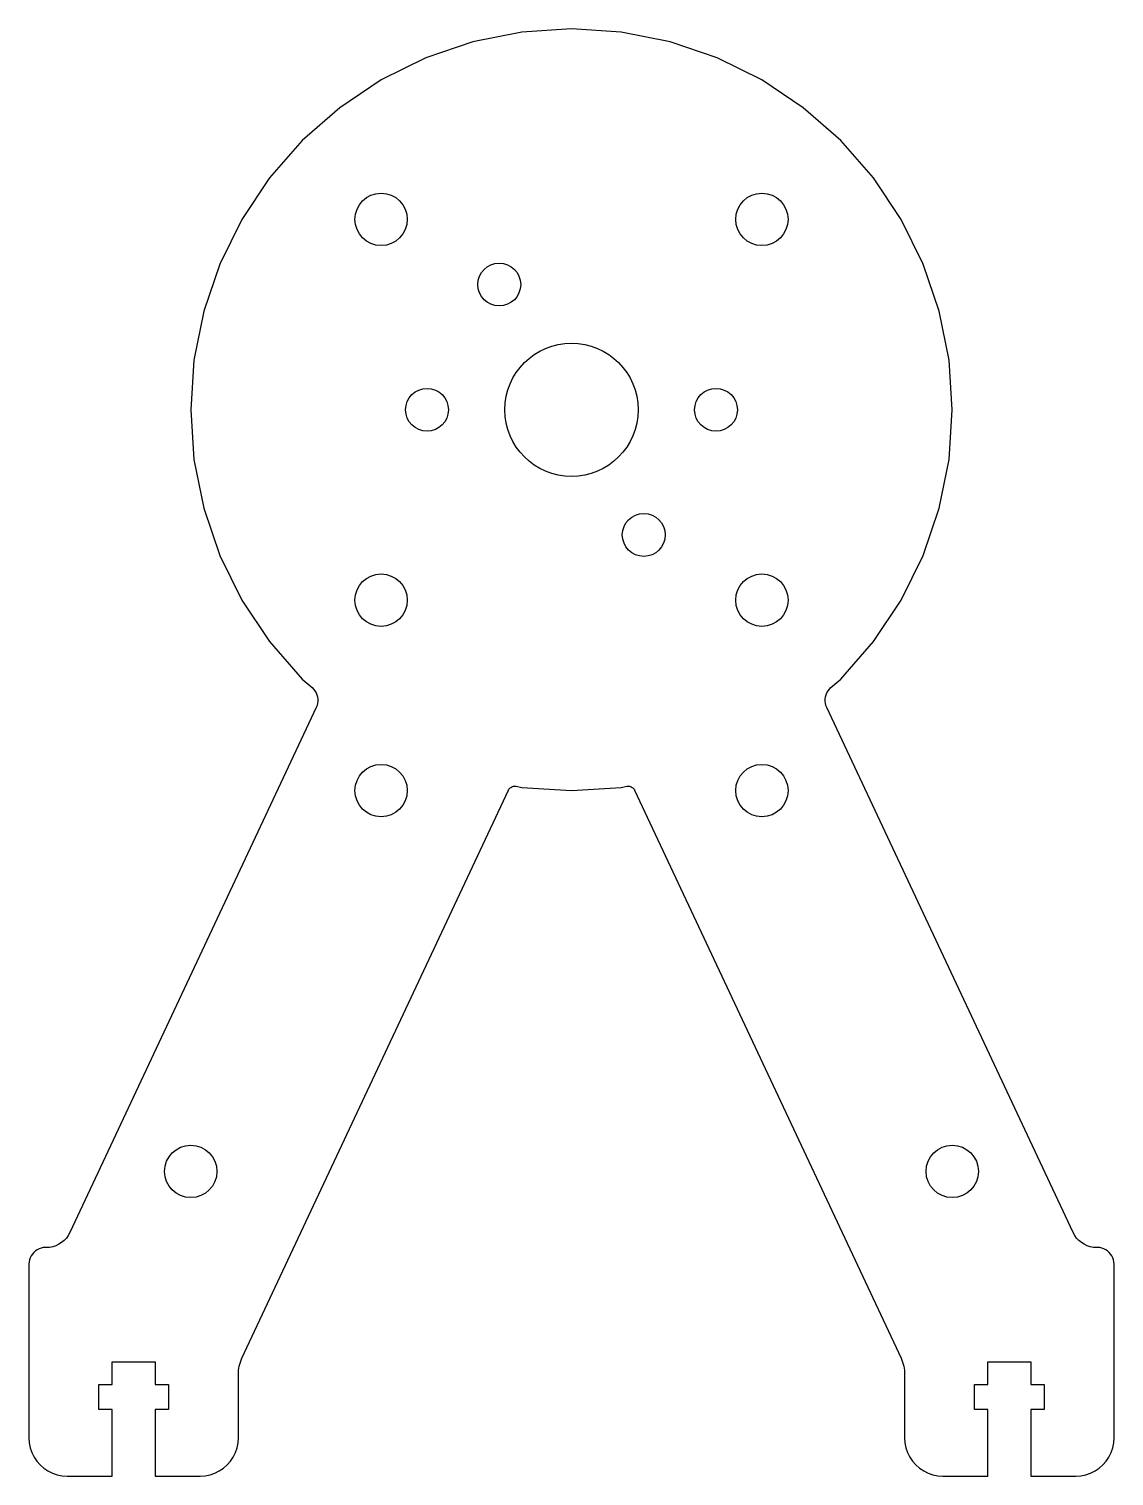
# Model space of a CAD drawing. Header units: millimetres. Extents: x 0 to 114, y 0 to 152.
import ezdxf

# ---------------------------------------------------------------- set-up
doc = ezdxf.new("R2010")
doc.units = ezdxf.units.MM
doc.layers.add('CUT', color=7, linetype='Continuous')

msp = doc.modelspace()

# ---------------------------------------------------------------- linework, layer by layer
at = {"layer": 'CUT'}
msp.add_lwpolyline([(95.64, 101.65), (96.66, 106.78), (97, 112), (96.66, 117.22), (95.64, 122.35), (93.96, 127.31), (91.64, 132), (88.73, 136.35), (85.28, 140.28), (81.35, 143.73), (77, 146.64), (72.31, 148.96), (67.35, 150.64), (62.22, 151.66), (57, 152), (51.78, 151.66), (46.65, 150.64), (41.69, 148.96), (37, 146.64), (32.65, 143.73), (28.72, 140.28), (25.27, 136.35), (22.36, 132), (20.04, 127.31), (18.36, 122.35), (17.34, 117.22), (17, 112), (17.34, 106.78), (18.36, 101.65), (20.04, 96.69), (22.36, 92), (25.27, 87.65), (28.72, 83.72), (29.75, 82.81), (29.91, 82.65), (30.05, 82.47), (30.17, 82.27), (30.25, 82.06), (30.32, 81.84), (30.35, 81.62), (30.35, 81.39), (30.32, 81.17), (30.27, 80.95), (30.19, 80.73), (4.3, 25.58), (4.13, 25.27), (3.93, 25), (3.69, 24.74), (3.43, 24.52), (3.14, 24.34), (2.82, 24.19), (2.5, 24.09), (2.16, 24.02), (1.81, 24), (1.74, 24), (1.51, 23.99), (1.29, 23.94), (1.08, 23.87), (0.87, 23.77), (0.68, 23.64), (0.51, 23.49), (0.36, 23.32), (0.23, 23.13), (0.13, 22.92), (0.06, 22.71), (0.01, 22.49), (0, 22.26), (0, 4), (0.03, 3.48), (0.14, 2.96), (0.3, 2.47), (0.54, 2), (0.83, 1.56), (1.17, 1.17), (1.56, 0.83), (2, 0.54), (2.47, 0.3), (2.96, 0.14), (3.48, 0.03), (4, 0), (8.75, 0), (8.75, 7), (7.35, 7), (7.35, 9.6), (8.75, 9.6), (8.75, 12), (13.25, 12), (13.25, 9.6), (14.65, 9.6), (14.65, 7), (13.25, 7), (13.25, 0), (18, 0), (18.52, 0.03), (19.04, 0.14), (19.53, 0.3), (20, 0.54), (20.44, 0.83), (20.83, 1.17), (21.17, 1.56), (21.46, 2), (21.7, 2.47), (21.86, 2.96), (21.97, 3.48), (22, 4), (22, 10.68), (22.02, 11.12), (22.1, 11.55), (22.21, 11.98), (22.38, 12.38), (50.39, 72.05), (50.43, 72.14), (50.49, 72.21), (50.56, 72.28), (50.64, 72.34), (50.72, 72.39), (50.81, 72.43), (50.9, 72.46), (51, 72.47), (51.1, 72.47), (51.19, 72.46), (51.78, 72.34), (57, 72), (62.22, 72.34), (62.81, 72.46), (62.9, 72.47), (63, 72.47), (63.1, 72.46), (63.19, 72.43), (63.28, 72.39), (63.36, 72.34), (63.44, 72.28), (63.51, 72.21), (63.57, 72.14), (63.61, 72.05), (91.62, 12.38), (91.79, 11.98), (91.9, 11.55), (91.98, 11.12), (92, 10.68), (92, 4), (92.03, 3.48), (92.14, 2.96), (92.3, 2.47), (92.54, 2), (92.83, 1.56), (93.17, 1.17), (93.56, 0.83), (94, 0.54), (94.47, 0.3), (94.96, 0.14), (95.48, 0.03), (96, 0), (100.75, 0), (100.75, 7), (99.35, 7), (99.35, 9.6), (100.75, 9.6), (100.75, 12), (105.25, 12), (105.25, 9.6), (106.65, 9.6), (106.65, 7), (105.25, 7), (105.25, 0), (110, 0), (110.52, 0.03), (111.04, 0.14), (111.53, 0.3), (112, 0.54), (112.44, 0.83), (112.83, 1.17), (113.17, 1.56), (113.46, 2), (113.7, 2.47), (113.86, 2.96), (113.97, 3.48), (114, 4), (114, 22.26), (113.99, 22.49), (113.94, 22.71), (113.87, 22.92), (113.77, 23.13), (113.64, 23.32), (113.49, 23.49), (113.32, 23.64), (113.13, 23.77), (112.92, 23.87), (112.71, 23.94), (112.49, 23.99), (112.26, 24), (112.19, 24), (111.84, 24.02), (111.5, 24.09), (111.18, 24.19), (110.86, 24.34), (110.57, 24.52), (110.31, 24.74), (110.07, 25), (109.87, 25.27), (109.7, 25.58), (83.81, 80.73), (83.73, 80.95), (83.68, 81.17), (83.65, 81.39), (83.65, 81.62), (83.68, 81.84), (83.75, 82.06), (83.83, 82.27), (83.95, 82.47), (84.09, 82.65), (84.25, 82.81), (85.28, 83.72), (88.73, 87.65), (91.64, 92), (93.96, 96.69)], close=True, dxfattribs=at)
for centre, radius in [((37, 132), 2.75), ((77, 132), 2.75), ((49.41, 125.15), 2.25), ((57, 112), 7), ((41.82, 112), 2.25), ((72.18, 112), 2.25), ((64.59, 98.85), 2.25), ((37, 92), 2.75), ((77, 92), 2.75), ((37, 72), 2.75), ((77, 72), 2.75), ((17, 32), 2.75), ((97, 32), 2.75)]:
    msp.add_circle(centre, radius, dxfattribs=at)

doc.saveas('drawing.dxf')
